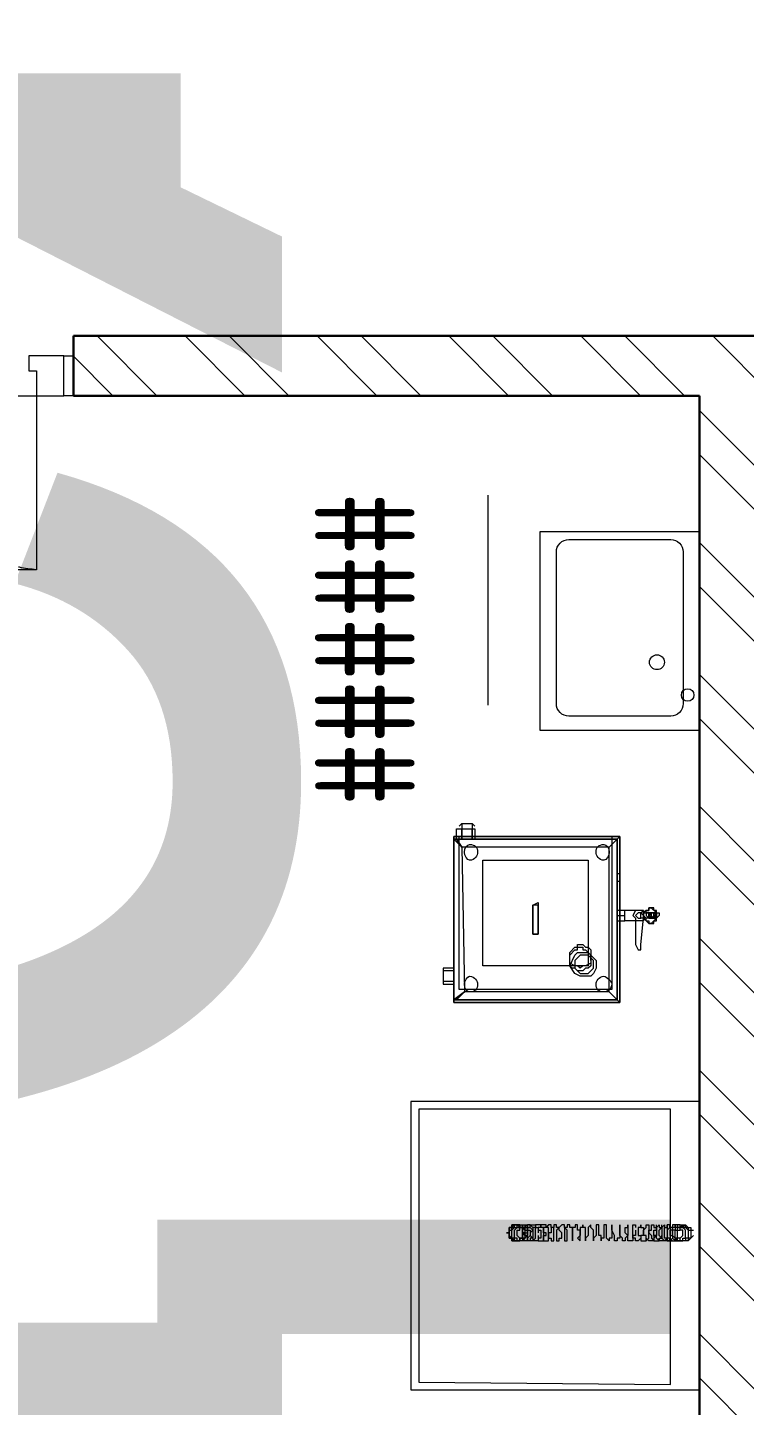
# Model space of a CAD drawing. Header units: millimetres. Extents: x -136099598 to 11807193, y 0 to 779331.
# Drawn here: x -136077019 to -136075578, y 205038 to 207808 of the extents above; entities that cross this region are included whole.
import ezdxf
from ezdxf import colors
from ezdxf.entities.mleader import LeaderData, LeaderLine
from ezdxf.enums import TextEntityAlignment as Align
from ezdxf.math import Vec2, Vec3

# ---------------------------------------------------------------- set-up
doc = ezdxf.new("R2018")
doc.units = ezdxf.units.MM
doc.header["$MEASUREMENT"] = 0
doc.linetypes.add('ACAD_ISO03W100', pattern=[30, 12, -18])
doc.layers.get('0').update_dxf_attribs({"color": 250, "lineweight": 9})
for name, color, linetype, lineweight in [('АР_Двери', 5, 'Continuous', 18), ('АР_Маркер экспликации', 239, 'Continuous', 13), ('АР_Номер помещения', 1, 'Continuous', 25), ('АР_Отметки', 250, 'Continuous', 15), ('АР_Перегородки кирпич', 244, 'Continuous', 30), ('АР_Перегородки_кирпич_Штрих', 244, 'Continuous', 5), ('АР_Помещения_площадь', 19, 'Continuous', 9)]:
    doc.layers.add(name, color=color, linetype=linetype, lineweight=lineweight)
doc.layers.add('АР_Названия помещений', color=124, linetype='Continuous', lineweight=5, plot=False)
doc.layers.add('ТХ_ВК_оборуд.пищеблок', color=250, linetype='Continuous')
doc.layers.add('ТХ_оборуд.пищеблок', color=250, linetype='Continuous')
doc.styles.add('ISOCPEUR', font='isocpeur.ttf', dxfattribs={"width": 0.7})
doc.styles.get("Standard").update_dxf_attribs({"font": 'isocpeur.ttf'})

# ---------------------------------------------------------------- blocks, each defined once
blk = doc.blocks.new('Полуторная_на лестницу')
for points in [[(75, 80), (75, 1080), (124.9, 1080), (124.9, 80)], [(1375.1, 430), (1375.1, 80), (1425, 80), (1425, 430)]]:
    blk.add_lwpolyline(points, close=True)
for points in [[(0, 0), (0, 80), (20, 80), (20, 0), (0, 0)], [(20, 80), (20, 0), (90, 0), (90, 30), (75, 30), (75, 80), (20, 80)], [(1480, 80), (1480, 0), (1410, 0), (1410, 30), (1425, 30), (1425, 80), (1480, 80)], [(1500, 0), (1500, 80), (1480, 80), (1480, 0), (1500, 0)]]:
    blk.add_lwpolyline(points)
at = {"linetype": 'ACAD_ISO03W100', "ltscale": 3}
for centre, radius, start, end in [((75, 80), 1000, 0, 90), ((1465.4, 39.6), 392.5, 95.9075, 174.0925)]:
    blk.add_arc(centre, radius, start, end, dxfattribs=at)
blk = doc.blocks.new('_DotSmall')
at = {"color": 0, "linetype": 'ByBlock', "const_width": 0.5}
blk.add_lwpolyline([(-0.0625, 0, 1), (0.0625, 0, 1)], format="xyb", close=True, dxfattribs=at)
blk = doc.blocks.new('*U54')
at = {"color": 7, "style": 'ISOCPEUR', "width": 0.7, "flags": 1}
blk.add_attdef('КАТЕГОРИЯ', (-499.2, -2092.2), '', height=250, dxfattribs=at)
at = {"layer": 'АР_Номер помещения', "color": 7, "style": 'ISOCPEUR', "width": 0.7}
blk.add_attdef('НОМЕР_ПОМЕЩЕНИЯ', text='', height=300, dxfattribs=at).set_placement((1759.4, -1666.4), align=Align.MIDDLE_CENTER)
at = {"layer": 'АР_Помещения_площадь', "color": 7, "lineweight": 30, "width": 0.7, "flags": 104}
blk.add_attdef('ИМЯ_ПОМЕЩЕНИЯ', text='', height=100, dxfattribs=at).set_placement((157.6, 1217.1), align=Align.MIDDLE_CENTER)
at = {"layer": 'АР_Помещения_площадь', "color": 7, "style": 'ISOCPEUR', "width": 0.7}
blk.add_attdef('ПЛОЩАДЬ_ПОМЕЩЕНИЯ', text='', height=200, dxfattribs=at).set_placement((4213, -2252.8), align=Align.MIDDLE_RIGHT)
blk = doc.blocks.new('*U55')
at = {"layer": 'АР_Помещения_площадь', "color": 7}
blk.add_line((4893.7, -5510.8), (4471.4, -5510.8), dxfattribs=at)
at = {"color": 7, "style": 'ISOCPEUR', "width": 0.7, "flags": 1}
blk.add_attdef('КАТЕГОРИЯ', (-499.2, -2092.2), '', height=250, dxfattribs=at)
at = {"layer": 'АР_Номер помещения', "color": 7, "style": 'ISOCPEUR', "width": 0.7}
blk.add_attdef('НОМЕР_ПОМЕЩЕНИЯ', text='', height=300, dxfattribs=at).set_placement((5013.8, -1620.8), align=Align.MIDDLE_CENTER)
at = {"layer": 'АР_Помещения_площадь', "color": 7, "lineweight": 30, "width": 0.7, "flags": 104}
blk.add_attdef('ИМЯ_ПОМЕЩЕНИЯ', text='', height=100, dxfattribs=at).set_placement((157.6, 1217.1), align=Align.MIDDLE_CENTER)
at = {"layer": 'АР_Помещения_площадь', "color": 7, "style": 'ISOCPEUR', "width": 0.7}
blk.add_attdef('ПЛОЩАДЬ_ПОМЕЩЕНИЯ', text='', height=200, dxfattribs=at).set_placement((4898.6, -5264.3), align=Align.MIDDLE_RIGHT)
blk = doc.blocks.new('A$C13decc58')
at = {"layer": 'АР_Перегородки_кирпич_Штрих', "ltscale": 100}
h = blk.add_hatch(dxfattribs=at)
h.set_pattern_fill('ANSI32', color=256, scale=500)
h.set_pattern_definition([(45, (-939456.72, 101324.74), (-132.58252, 132.58252), []), (45, (-939368.33, 101324.74), (-132.58252, 132.58252), [])])
h.paths.add_polyline_path([(11980.4, 47436.3), (11860.4, 47436.3), (11860.4, 46178.2), (6030.4, 46178.2), (6030.4, 46058.2), (11860.4, 46058.2), (11860.4, 44743.6), (11980.4, 44743.6)])
at = {"layer": 'АР_Перегородки кирпич', "linetype": 'Continuous', "ltscale": 100}
blk.add_lwpolyline([(11860.4, 47436.3), (11980.4, 47436.3)], dxfattribs=at)
at = {"layer": 'АР_Перегородки кирпич', "ltscale": 100}
for points in [[(11860.4, 47436.3), (11860.4, 46178.2)], [(11980.4, 47436.3), (11980.4, 44743.6)], [(6030.4, 46178.2), (11860.4, 46178.2)]]:
    blk.add_lwpolyline(points, dxfattribs=at)
at = {"layer": 'ТХ_ВК_оборуд.пищеблок', "lineweight": 0}
for points in [[(10441.8, 46178.2), (10441.8, 46758.2), (9861.8, 46758.2), (9861.8, 46178.2)], [(10425.9, 46236.4), (10425.9, 46742.3), (9877.7, 46742.3), (9872.4, 46236.4)], [(11587.3, 46178.2), (11187.3, 46178.2), (11187.3, 46498.2), (11587.3, 46498.2)], [(11587.3, 46178.2), (11187.3, 46178.2), (11187.3, 46498.2), (11587.3, 46498.2)]]:
    blk.add_lwpolyline(points, close=True, dxfattribs=at)
at = {"layer": 'ТХ_ВК_оборуд.пищеблок', "lineweight": 0, "elevation": 0}
for points in [[(10177.6, 46512.9), (10172.3, 46512.9), (10167, 46512.9), (10167, 46518.2), (10161.7, 46518.2), (10161.7, 46523.5), (10161.7, 46528.8), (10167, 46534.1), (10172.3, 46534.1), (10177.6, 46528.8), (10177.6, 46534.1), (10182.9, 46534.1), (10188.2, 46534.1), (10188.2, 46539.4), (10193.5, 46539.4), (10193.5, 46544.7), (10193.5, 46550), (10188.2, 46555.3), (10188.2, 46560.6), (10182.9, 46560.6), (10177.6, 46560.6), (10172.3, 46560.6), (10167, 46560.6), (10167, 46555.3), (10161.7, 46555.3), (10161.7, 46550), (10161.7, 46544.7), (10161.7, 46539.4), (10167, 46539.4), (10167, 46534.1), (10172.3, 46534.1), (10177.6, 46534.1), (10182.9, 46534.1), (10188.2, 46534.1), (10182.9, 46534.1), (10188.2, 46534.1), (10182.9, 46534.1), (10188.2, 46534.1), (10182.9, 46534.1), (10188.2, 46534.1), (10182.9, 46534.1), (10188.2, 46534.1), (10182.9, 46534.1), (10188.2, 46534.1), (10182.9, 46534.1), (10188.2, 46534.1), (10182.9, 46534.1), (10188.2, 46534.1), (10188.2, 46539.4), (10188.2, 46534.1), (10188.2, 46539.4), (10188.2, 46534.1), (10188.2, 46539.4), (10188.2, 46534.1), (10188.2, 46539.4), (10188.2, 46534.1), (10188.2, 46539.4), (10188.2, 46534.1), (10188.2, 46539.4), (10188.2, 46534.1), (10188.2, 46539.4), (10188.2, 46534.1), (10188.2, 46539.4), (10193.5, 46544.7), (10193.5, 46550), (10193.5, 46544.7), (10193.5, 46550), (10193.5, 46544.7), (10193.5, 46550), (10193.5, 46544.7), (10193.5, 46550), (10193.5, 46544.7), (10193.5, 46550), (10193.5, 46544.7), (10193.5, 46550), (10193.5, 46544.7), (10193.5, 46550), (10193.5, 46544.7), (10193.5, 46550), (10193.5, 46555.3), (10193.5, 46550), (10193.5, 46555.3), (10188.2, 46555.3), (10193.5, 46555.3), (10188.2, 46555.3), (10193.5, 46555.3), (10188.2, 46555.3), (10193.5, 46555.3), (10188.2, 46555.3), (10193.5, 46555.3), (10188.2, 46555.3), (10193.5, 46555.3), (10188.2, 46555.3), (10193.5, 46555.3), (10188.2, 46555.3), (10193.5, 46555.3), (10188.2, 46555.3), (10188.2, 46560.6), (10188.2, 46555.3), (10188.2, 46560.6), (10182.9, 46560.6), (10188.2, 46560.6), (10182.9, 46560.6), (10188.2, 46560.6), (10182.9, 46560.6), (10188.2, 46560.6), (10182.9, 46560.6), (10188.2, 46560.6), (10182.9, 46560.6), (10188.2, 46560.6), (10182.9, 46560.6), (10188.2, 46560.6), (10182.9, 46560.6), (10188.2, 46560.6), (10182.9, 46560.6), (10177.6, 46560.6), (10182.9, 46560.6), (10177.6, 46560.6), (10182.9, 46560.6), (10177.6, 46560.6), (10182.9, 46560.6), (10177.6, 46560.6), (10182.9, 46560.6), (10177.6, 46560.6), (10182.9, 46560.6), (10177.6, 46560.6), (10182.9, 46560.6), (10177.6, 46560.6), (10182.9, 46560.6), (10177.6, 46560.6), (10177.6, 46565.9), (10177.6, 46560.6), (10172.3, 46560.6), (10167, 46560.6), (10172.3, 46560.6), (10167, 46560.6), (10167, 46555.3), (10167, 46560.6), (10167, 46555.3), (10167, 46560.6), (10167, 46555.3), (10167, 46560.6), (10167, 46555.3), (10167, 46560.6), (10167, 46555.3), (10167, 46560.6), (10167, 46555.3), (10167, 46560.6), (10167, 46555.3), (10167, 46560.6), (10167, 46555.3), (10161.7, 46555.3), (10161.7, 46550), (10161.7, 46555.3), (10161.7, 46550), (10161.7, 46555.3), (10161.7, 46550), (10161.7, 46555.3), (10161.7, 46550), (10161.7, 46555.3), (10161.7, 46550), (10161.7, 46555.3), (10161.7, 46550), (10161.7, 46555.3), (10161.7, 46550), (10161.7, 46555.3), (10161.7, 46550), (10161.7, 46544.7), (10161.7, 46539.4), (10167, 46539.4), (10167, 46534.1), (10172.3, 46534.1), (10177.6, 46534.1), (10172.3, 46534.1), (10167, 46534.1), (10167, 46539.4), (10161.7, 46539.4), (10161.7, 46544.7), (10161.7, 46550), (10161.7, 46544.7), (10161.7, 46539.4), (10167, 46539.4), (10167, 46534.1), (10172.3, 46534.1), (10177.6, 46534.1), (10182.9, 46534.1), (10177.6, 46534.1), (10172.3, 46534.1), (10167, 46534.1), (10167, 46539.4), (10161.7, 46539.4), (10161.7, 46544.7), (10161.7, 46550), (10161.7, 46544.7), (10161.7, 46539.4), (10167, 46539.4), (10167, 46534.1), (10172.3, 46534.1), (10177.6, 46534.1), (10182.9, 46534.1), (10177.6, 46534.1), (10172.3, 46534.1), (10167, 46534.1), (10167, 46539.4), (10161.7, 46539.4), (10161.7, 46544.7), (10161.7, 46550), (10161.7, 46544.7), (10161.7, 46539.4), (10167, 46539.4), (10167, 46534.1), (10172.3, 46534.1), (10177.6, 46534.1), (10182.9, 46534.1), (10177.6, 46534.1), (10172.3, 46534.1), (10167, 46534.1), (10167, 46539.4), (10161.7, 46539.4), (10161.7, 46544.7), (10161.7, 46550), (10161.7, 46544.7), (10161.7, 46539.4), (10167, 46539.4), (10167, 46534.1), (10172.3, 46534.1), (10177.6, 46534.1), (10182.9, 46534.1), (10177.6, 46534.1), (10172.3, 46534.1), (10167, 46534.1), (10167, 46539.4), (10161.7, 46539.4), (10161.7, 46544.7), (10161.7, 46550), (10161.7, 46544.7), (10161.7, 46539.4), (10167, 46539.4), (10167, 46534.1), (10172.3, 46534.1), (10177.6, 46534.1)], [(10172.3, 46518.2), (10167, 46512.9), (10161.7, 46512.9), (10161.7, 46518.2), (10161.7, 46523.5), (10167, 46523.5), (10172.3, 46523.5), (10172.3, 46528.8), (10177.6, 46528.8), (10177.6, 46523.5), (10182.9, 46523.5), (10188.2, 46523.5), (10188.2, 46518.2), (10193.5, 46518.2), (10193.5, 46512.9), (10193.5, 46507.6), (10188.2, 46507.6), (10188.2, 46502.3), (10182.9, 46502.3), (10182.9, 46497), (10177.6, 46497), (10172.3, 46497), (10167, 46497), (10167, 46502.3), (10161.7, 46502.3), (10161.7, 46507.6), (10161.7, 46512.9), (10167, 46507.6), (10172.3, 46507.6), (10177.6, 46507.6), (10182.9, 46507.6), (10188.2, 46507.6), (10188.2, 46512.9), (10193.5, 46518.2), (10193.5, 46523.5), (10188.2, 46528.8), (10188.2, 46534.1), (10182.9, 46534.1), (10177.6, 46534.1), (10172.3, 46534.1), (10167, 46534.1), (10167, 46539.4), (10161.7, 46539.4), (10161.7, 46544.7), (10161.7, 46550), (10167, 46555.3), (10172.3, 46560.6), (10177.6, 46560.6), (10182.9, 46560.6), (10182.9, 46555.3), (10188.2, 46555.3), (10188.2, 46550), (10193.5, 46550), (10193.5, 46544.7), (10193.5, 46539.4), (10188.2, 46539.4), (10188.2, 46534.1), (10182.9, 46528.8), (10177.6, 46528.8), (10172.3, 46528.8), (10167, 46528.8), (10167, 46534.1), (10161.7, 46534.1), (10161.7, 46539.4), (10161.7, 46544.7), (10161.7, 46550), (10167, 46550), (10167, 46555.3), (10172.3, 46555.3), (10177.6, 46555.3), (10182.9, 46555.3), (10188.2, 46550), (10188.2, 46544.7), (10193.5, 46544.7), (10193.5, 46539.4), (10193.5, 46534.1), (10188.2, 46534.1), (10188.2, 46528.8), (10182.9, 46528.8), (10182.9, 46523.5), (10177.6, 46523.5), (10172.3, 46523.5), (10167, 46528.8), (10161.7, 46534.1), (10161.7, 46539.4), (10161.7, 46544.7), (10167, 46544.7), (10167, 46550), (10172.3, 46550), (10177.6, 46550), (10182.9, 46550), (10188.2, 46544.7), (10188.2, 46539.4), (10193.5, 46544.7), (10188.2, 46539.4), (10193.5, 46544.7), (10188.2, 46539.4), (10193.5, 46544.7), (10188.2, 46539.4), (10193.5, 46544.7), (10188.2, 46539.4), (10193.5, 46544.7), (10188.2, 46539.4), (10193.5, 46544.7), (10188.2, 46539.4), (10193.5, 46544.7), (10188.2, 46539.4), (10193.5, 46539.4), (10193.5, 46534.1), (10193.5, 46528.8), (10188.2, 46528.8), (10188.2, 46523.5), (10182.9, 46523.5), (10182.9, 46518.2), (10177.6, 46518.2), (10172.3, 46518.2), (10167, 46523.5), (10161.7, 46523.5), (10161.7, 46528.8), (10161.7, 46534.1), (10161.7, 46539.4), (10167, 46539.4), (10172.3, 46544.7), (10177.6, 46544.7), (10182.9, 46544.7), (10182.9, 46539.4), (10188.2, 46539.4), (10188.2, 46534.1), (10193.5, 46534.1), (10193.5, 46528.8), (10193.5, 46523.5), (10188.2, 46523.5), (10188.2, 46518.2), (10182.9, 46512.9), (10177.6, 46512.9), (10172.3, 46512.9)], [(10177.6, 46560.6), (10177.6, 46565.9), (10177.6, 46560.6), (10172.3, 46560.6), (10167, 46560.6)], [(10177.6, 46560.6), (10177.6, 46565.9), (10177.6, 46560.6), (10172.3, 46560.6), (10167, 46560.6)], [(10177.6, 46560.6), (10177.6, 46565.9), (10177.6, 46560.6), (10172.3, 46560.6), (10167, 46560.6)], [(10177.6, 46560.6), (10177.6, 46565.9), (10177.6, 46560.6), (10172.3, 46560.6), (10167, 46560.6)], [(10177.6, 46560.6), (10177.6, 46565.9), (10177.6, 46560.6), (10172.3, 46560.6), (10167, 46560.6)], [(10177.6, 46560.6), (10177.6, 46565.9), (10177.6, 46560.6), (10172.3, 46560.6), (10167, 46560.6)], [(10177.6, 46560.6), (10177.6, 46565.9), (10177.6, 46560.6), (10172.3, 46560.6), (10167, 46560.6)], [(10177.6, 46560.6), (10177.6, 46565.9), (10177.6, 46560.6), (10172.3, 46560.6), (10167, 46560.6)], [(10167, 46560.6), (10172.3, 46560.6), (10167, 46560.6)], [(10172.3, 46560.6), (10177.6, 46560.6), (10172.3, 46560.6)], [(10172.3, 46560.6), (10177.6, 46560.6), (10172.3, 46560.6)], [(10177.6, 46565.9), (10177.6, 46560.6), (10177.6, 46565.9)], [(10177.6, 46560.6), (10177.6, 46565.9), (10177.6, 46560.6)], [(10177.6, 46565.9), (10177.6, 46560.6), (10177.6, 46565.9)], [(10177.6, 46560.6), (10177.6, 46565.9), (10177.6, 46560.6)], [(10188.2, 46560.6), (10188.2, 46555.3), (10188.2, 46560.6)], [(10188.2, 46555.3), (10188.2, 46560.6)], [(10188.2, 46555.3), (10188.2, 46560.6)], [(10188.2, 46555.3), (10188.2, 46560.6)], [(10188.2, 46555.3), (10188.2, 46560.6)], [(10188.2, 46555.3), (10188.2, 46560.6)], [(10188.2, 46555.3), (10188.2, 46560.6)], [(10188.2, 46555.3), (10188.2, 46560.6)], [(10188.2, 46555.3), (10188.2, 46560.6)], [(10161.7, 46555.3), (10167, 46555.3), (10161.7, 46555.3)], [(10161.7, 46555.3), (10167, 46555.3), (10161.7, 46555.3)], [(10167, 46555.3), (10161.7, 46555.3)], [(10167, 46555.3), (10161.7, 46555.3)], [(10167, 46555.3), (10161.7, 46555.3)], [(10167, 46555.3), (10161.7, 46555.3)], [(10167, 46555.3), (10161.7, 46555.3)], [(10167, 46555.3), (10161.7, 46555.3)], [(10167, 46555.3), (10161.7, 46555.3)], [(10167, 46555.3), (10161.7, 46555.3)], [(10161.7, 46544.7), (10161.7, 46550), (10161.7, 46544.7)], [(10161.7, 46544.7), (10161.7, 46550), (10161.7, 46544.7)], [(10161.7, 46539.4), (10161.7, 46544.7), (10161.7, 46539.4)], [(10161.7, 46539.4), (10161.7, 46544.7), (10161.7, 46539.4)], [(10167, 46539.4), (10161.7, 46539.4), (10167, 46539.4)], [(10167, 46539.4), (10161.7, 46539.4), (10167, 46539.4)], [(10167, 46534.1), (10167, 46539.4), (10167, 46534.1)], [(10167, 46534.1), (10167, 46539.4), (10167, 46534.1)], [(10172.3, 46534.1), (10167, 46534.1), (10172.3, 46534.1)], [(10172.3, 46534.1), (10167, 46534.1), (10172.3, 46534.1)], [(10177.6, 46534.1), (10172.3, 46534.1), (10177.6, 46534.1)], [(10177.6, 46534.1), (10172.3, 46534.1), (10177.6, 46534.1)], [(10182.9, 46534.1), (10177.6, 46534.1), (10182.9, 46534.1)], [(10182.9, 46534.1), (10177.6, 46534.1), (10182.9, 46534.1)], [(10182.9, 46534.1), (10177.6, 46534.1), (10182.9, 46534.1)], [(10193.5, 46555.3), (10193.5, 46550), (10193.5, 46555.3)], [(10193.5, 46550), (10193.5, 46555.3)], [(10193.5, 46550), (10193.5, 46555.3)], [(10193.5, 46550), (10193.5, 46555.3)], [(10193.5, 46550), (10193.5, 46555.3)], [(10193.5, 46550), (10193.5, 46555.3)], [(10193.5, 46550), (10193.5, 46555.3)], [(10193.5, 46550), (10193.5, 46555.3)], [(10193.5, 46550), (10193.5, 46555.3)], [(10172.3, 46502.3), (10167, 46502.3), (10161.7, 46502.3), (10161.7, 46497), (10161.7, 46491.8), (10167, 46491.8), (10172.3, 46491.8), (10172.3, 46486.5), (10177.6, 46486.5), (10177.6, 46491.8), (10182.9, 46491.8), (10188.2, 46491.8), (10188.2, 46497), (10193.5, 46497), (10193.5, 46502.3), (10193.5, 46507.6), (10188.2, 46507.6), (10188.2, 46512.9), (10182.9, 46512.9), (10177.6, 46518.2)], [(10188.2, 46370), (10182.9, 46370), (10177.6, 46370), (10172.3, 46370), (10167, 46370), (10167, 46375.3), (10161.7, 46375.3), (10167, 46375.3), (10172.3, 46375.3), (10172.3, 46380.6), (10177.6, 46380.6), (10182.9, 46380.6), (10188.2, 46380.6), (10193.5, 46380.6), (10193.5, 46385.9), (10188.2, 46385.9), (10182.9, 46385.9), (10177.6, 46385.9), (10172.3, 46385.9), (10167, 46391.2), (10161.7, 46391.2), (10167, 46391.2), (10172.3, 46391.2), (10182.9, 46391.2), (10188.2, 46396.5), (10193.5, 46396.5), (10188.2, 46401.8), (10182.9, 46401.8), (10177.6, 46401.8), (10172.3, 46401.8), (10167, 46407), (10161.7, 46407), (10167, 46407), (10172.3, 46407), (10182.9, 46407), (10188.2, 46407), (10188.2, 46412.3), (10193.5, 46412.3), (10188.2, 46412.3), (10188.2, 46417.6), (10182.9, 46417.6), (10177.6, 46417.6), (10172.3, 46417.6), (10167, 46422.9), (10161.7, 46417.6), (10167, 46417.6), (10172.3, 46417.6), (10177.6, 46417.6), (10182.9, 46417.6), (10182.9, 46422.9), (10188.2, 46422.9), (10193.5, 46422.9), (10193.5, 46428.2), (10188.2, 46428.2), (10188.2, 46433.5), (10182.9, 46433.5), (10177.6, 46433.5), (10172.3, 46433.5), (10167, 46433.5), (10161.7, 46433.5), (10167, 46433.5), (10172.3, 46433.5), (10182.9, 46433.5), (10188.2, 46433.5), (10188.2, 46438.8), (10193.5, 46438.8), (10193.5, 46444.1), (10188.2, 46444.1), (10188.2, 46449.4), (10182.9, 46449.4), (10177.6, 46449.4), (10172.3, 46449.4), (10167, 46449.4), (10161.7, 46449.4), (10161.7, 46444.1), (10167, 46444.1), (10172.3, 46444.1), (10177.6, 46444.1), (10182.9, 46444.1), (10188.2, 46449.4), (10193.5, 46449.4), (10193.5, 46454.7), (10188.2, 46460), (10182.9, 46465.3), (10177.6, 46465.3), (10172.3, 46465.3), (10167, 46465.3), (10161.7, 46465.3), (10161.7, 46460), (10167, 46460), (10167, 46454.7), (10172.3, 46454.7), (10177.6, 46454.7), (10182.9, 46460), (10188.2, 46460), (10188.2, 46465.3), (10193.5, 46465.3), (10193.5, 46470.6), (10188.2, 46470.6), (10188.2, 46475.9), (10182.9, 46475.9), (10177.6, 46475.9), (10177.6, 46481.2), (10172.3, 46481.2), (10167, 46481.2), (10167, 46475.9), (10161.7, 46475.9), (10161.7, 46470.6), (10167, 46470.6), (10172.3, 46470.6), (10177.6, 46470.6), (10182.9, 46470.6), (10188.2, 46470.6), (10188.2, 46475.9), (10193.5, 46475.9), (10193.5, 46481.2), (10188.2, 46486.5), (10188.2, 46491.8), (10182.9, 46491.8), (10177.6, 46491.8), (10172.3, 46491.8), (10167, 46491.8), (10161.7, 46491.8), (10161.7, 46486.5), (10161.7, 46481.2), (10167, 46481.2), (10172.3, 46481.2), (10177.6, 46481.2), (10182.9, 46481.2), (10188.2, 46481.2), (10188.2, 46486.5), (10193.5, 46486.5), (10193.5, 46491.8), (10193.5, 46497), (10188.2, 46497), (10188.2, 46502.3), (10182.9, 46502.3), (10177.6, 46502.3)], [(10188.2, 46338.2), (10182.9, 46338.2), (10177.6, 46338.2), (10172.3, 46338.2), (10167, 46338.2), (10167, 46343.5), (10161.7, 46343.5), (10161.7, 46348.8), (10167, 46348.8), (10172.3, 46348.8), (10182.9, 46354.1), (10188.2, 46354.1), (10193.5, 46354.1), (10188.2, 46354.1), (10182.9, 46354.1), (10177.6, 46354.1), (10172.3, 46354.1), (10167, 46354.1), (10167, 46359.4), (10161.7, 46359.4), (10167, 46364.7), (10172.3, 46364.7), (10182.9, 46364.7), (10188.2, 46364.7), (10193.5, 46364.7), (10193.5, 46370), (10188.2, 46370), (10182.9, 46370)], [(10193.5, 46295.9), (10188.2, 46295.9), (10188.2, 46290.6), (10182.9, 46290.6), (10177.6, 46290.6), (10172.3, 46290.6), (10172.3, 46295.9), (10167, 46295.9), (10161.7, 46301.2), (10161.7, 46306.5), (10167, 46306.5), (10167, 46311.8), (10161.7, 46311.8), (10161.7, 46317.1), (10161.7, 46322.3), (10167, 46322.3), (10172.3, 46322.3), (10177.6, 46327.6), (10182.9, 46327.6), (10188.2, 46327.6), (10188.2, 46322.3), (10193.5, 46322.3), (10188.2, 46322.3), (10182.9, 46322.3), (10177.6, 46322.3), (10172.3, 46322.3), (10167, 46327.6), (10161.7, 46327.6), (10161.7, 46332.9), (10167, 46332.9), (10172.3, 46338.2), (10182.9, 46338.2), (10188.2, 46338.2), (10193.5, 46338.2), (10188.2, 46338.2), (10182.9, 46338.2)], [(10182.9, 46306.5), (10177.6, 46306.5), (10172.3, 46306.5), (10172.3, 46311.8), (10167, 46311.8), (10172.3, 46311.8), (10177.6, 46311.8), (10182.9, 46311.8), (10188.2, 46311.8), (10193.5, 46311.8), (10193.5, 46306.5), (10188.2, 46306.5)], [(10188.2, 46295.9), (10193.5, 46295.9), (10188.2, 46295.9), (10188.2, 46301.2), (10182.9, 46301.2), (10177.6, 46301.2), (10172.3, 46301.2), (10172.3, 46295.9), (10167, 46295.9), (10161.7, 46295.9), (10161.7, 46290.6), (10161.7, 46285.3), (10167, 46280), (10172.3, 46280), (10177.6, 46280), (10182.9, 46280), (10182.9, 46274.7), (10188.2, 46274.7), (10193.5, 46274.7), (10193.5, 46269.4), (10188.2, 46269.4), (10188.2, 46264.1), (10182.9, 46264.1), (10177.6, 46264.1), (10172.3, 46264.1), (10167, 46269.4), (10161.7, 46269.4), (10161.7, 46274.7), (10161.7, 46280), (10167, 46285.3)], [(10161.7, 46285.3), (10167, 46285.3), (10172.3, 46285.3), (10172.3, 46290.6), (10177.6, 46290.6), (10182.9, 46290.6), (10188.2, 46285.3), (10193.5, 46285.3), (10193.5, 46280), (10188.2, 46280)], [(10193.5, 46280), (10188.2, 46280), (10182.9, 46280), (10177.6, 46280), (10172.3, 46274.7), (10167, 46274.7), (10161.7, 46269.4), (10161.7, 46264.1), (10161.7, 46258.8), (10167, 46264.1), (10172.3, 46264.1), (10172.3, 46269.4), (10177.6, 46269.4), (10182.9, 46269.4), (10182.9, 46264.1), (10188.2, 46264.1), (10193.5, 46264.1)], [(10172.3, 46269.4), (10167, 46269.4), (10161.7, 46269.4)], [(10167, 46237.6), (10161.7, 46232.3), (10161.7, 46227.1), (10161.7, 46221.8), (10161.7, 46216.5), (10167, 46216.5), (10167, 46221.8), (10172.3, 46221.8), (10177.6, 46221.8), (10182.9, 46221.8), (10182.9, 46216.5), (10188.2, 46216.5), (10188.2, 46211.2), (10193.5, 46211.2), (10193.5, 46205.9), (10188.2, 46200.6), (10188.2, 46195.3), (10182.9, 46195.3), (10177.6, 46195.3), (10172.3, 46195.3), (10167, 46195.3), (10161.7, 46200.6), (10161.7, 46205.9), (10161.7, 46211.2), (10161.7, 46216.5), (10167, 46216.5), (10167, 46221.8), (10172.3, 46221.8), (10177.6, 46221.8), (10182.9, 46221.8), (10188.2, 46221.8), (10188.2, 46216.5), (10193.5, 46216.5), (10193.5, 46221.8), (10188.2, 46221.8), (10188.2, 46227.1), (10182.9, 46227.1), (10182.9, 46232.3), (10177.6, 46232.3), (10172.3, 46232.3), (10167, 46232.3), (10161.7, 46237.6), (10161.7, 46242.9), (10161.7, 46248.2), (10167, 46253.5), (10172.3, 46258.8), (10177.6, 46258.8), (10182.9, 46258.8), (10188.2, 46253.5), (10193.5, 46253.5)], [(10161.7, 46237.6), (10167, 46237.6), (10167, 46242.9), (10161.7, 46242.9), (10161.7, 46237.6), (10161.7, 46232.3), (10161.7, 46227.1), (10167, 46227.1), (10167, 46221.8), (10172.3, 46221.8), (10177.6, 46221.8), (10182.9, 46221.8), (10188.2, 46221.8), (10188.2, 46227.1), (10193.5, 46227.1), (10193.5, 46232.3), (10188.2, 46232.3), (10188.2, 46237.6), (10182.9, 46242.9), (10177.6, 46242.9), (10172.3, 46242.9), (10167, 46242.9), (10161.7, 46248.2), (10161.7, 46253.5), (10161.7, 46258.8), (10167, 46258.8), (10167, 46253.5)], [(10167, 46258.8), (10161.7, 46258.8)], [(10188.2, 46264.1), (10193.5, 46258.8), (10188.2, 46258.8), (10188.2, 46253.5), (10182.9, 46253.5), (10177.6, 46253.5), (10172.3, 46253.5), (10167, 46253.5), (10172.3, 46253.5)], [(10161.7, 46242.9), (10167, 46242.9), (10167, 46248.2), (10172.3, 46248.2), (10177.6, 46248.2), (10182.9, 46248.2), (10188.2, 46248.2), (10188.2, 46242.9), (10193.5, 46242.9)], [(10161.7, 46221.8), (10167, 46227.1), (10172.3, 46232.3), (10177.6, 46232.3), (10182.9, 46232.3), (10188.2, 46232.3), (10188.2, 46237.6), (10193.5, 46237.6), (10193.5, 46242.9), (10188.2, 46242.9)], [(10172.3, 46190), (10167, 46195.3), (10161.7, 46200.6), (10161.7, 46205.9), (10161.7, 46211.2), (10161.7, 46216.5), (10167, 46216.5), (10172.3, 46211.2), (10177.6, 46211.2), (10182.9, 46211.2), (10182.9, 46216.5), (10188.2, 46216.5), (10188.2, 46221.8), (10193.5, 46221.8), (10193.5, 46227.1), (10188.2, 46227.1), (10188.2, 46232.3), (10182.9, 46232.3), (10182.9, 46237.6), (10177.6, 46237.6), (10172.3, 46237.6), (10172.3, 46232.3)], [(10161.7, 46227.1), (10167, 46232.3)], [(10188.2, 46253.5), (10193.5, 46248.2), (10188.2, 46248.2), (10188.2, 46242.9), (10182.9, 46242.9), (10177.6, 46242.9), (10172.3, 46242.9), (10167, 46242.9)], [(10167, 46227.1), (10161.7, 46227.1), (10161.7, 46221.8), (10161.7, 46216.5), (10161.7, 46211.2), (10167, 46211.2), (10167, 46205.9), (10172.3, 46205.9), (10177.6, 46205.9), (10182.9, 46205.9), (10188.2, 46211.2), (10188.2, 46216.5), (10193.5, 46211.2), (10193.5, 46205.9), (10188.2, 46205.9), (10188.2, 46200.6), (10182.9, 46200.6), (10182.9, 46195.3), (10177.6, 46195.3), (10172.3, 46195.3), (10167, 46195.3), (10167, 46200.6), (10161.7, 46200.6), (10161.7, 46205.9), (10161.7, 46211.2), (10161.7, 46216.5), (10161.7, 46221.8), (10167, 46221.8), (10167, 46227.1), (10172.3, 46227.1), (10177.6, 46227.1), (10182.9, 46227.1), (10182.9, 46221.8), (10188.2, 46221.8), (10188.2, 46216.5), (10193.5, 46216.5), (10193.5, 46211.2), (10188.2, 46211.2), (10188.2, 46205.9), (10182.9, 46200.6), (10177.6, 46200.6), (10172.3, 46200.6), (10167, 46200.6), (10167, 46205.9), (10161.7, 46205.9), (10161.7, 46211.2), (10161.7, 46216.5), (10161.7, 46221.8), (10167, 46221.8)], [(10177.6, 46221.8), (10182.9, 46221.8), (10182.9, 46216.5), (10188.2, 46216.5), (10188.2, 46211.2), (10193.5, 46205.9), (10188.2, 46200.6), (10188.2, 46195.3), (10182.9, 46195.3), (10182.9, 46190)]]:
    blk.add_lwpolyline(points, dxfattribs=at)
for points in [[(10167, 46560.6), (10172.3, 46560.6), (10177.6, 46560.6), (10177.6, 46565.9), (10177.6, 46560.6), (10177.6, 46565.9), (10177.6, 46560.6), (10172.3, 46560.6)], [(10188.2, 46560.6), (10188.2, 46555.3)], [(10161.7, 46555.3), (10167, 46555.3)], [(10193.5, 46555.3), (10193.5, 46550)]]:
    blk.add_lwpolyline(points, close=True, dxfattribs=at)
at = {"layer": 'ТХ_ВК_оборуд.пищеблок', "lineweight": 0}
blk.add_lwpolyline([(11546.3, 46210.7), (11241.3, 46210.7, -0.414214), (11216.3, 46235.7), (11216.3, 46440.7, -0.414214), (11241.3, 46465.7), (11546.3, 46465.7, -0.414214), (11571.3, 46440.7), (11571.3, 46235.7, -0.414214)], format="xyb", close=True, dxfattribs=at)
blk.add_lwpolyline([(11546.3, 46210.7), (11241.3, 46210.7, -0.414214), (11216.3, 46235.7), (11216.3, 46440.7, -0.414214), (11241.3, 46465.7), (11546.3, 46465.7, -0.414214), (11571.3, 46440.7), (11571.3, 46235.7, -0.414214)], format="xyb", close=True, dxfattribs=at)
for centre, radius in [((11324.6, 46263.5), 14.9), ((11324.6, 46263.5), 14.9), ((11258.7, 46201.7), 12.5), ((11258.7, 46201.7), 12.5)]:
    blk.add_circle(centre, radius, dxfattribs=at)
at = {"layer": 'ТХ_оборуд.пищеблок', "lineweight": 0}
for points in [[(10645.8, 46671.8), (10640.5, 46671.8), (10645.8, 46671.8)], [(10640.5, 46671.8), (10645.8, 46671.8), (10640.5, 46671.8)], [(10651.1, 46671.8), (10963.4, 46671.8)], [(10709.3, 46671.8), (10709.3, 46693), (10677.6, 46693), (10677.6, 46671.8)], [(10682.9, 46671.8), (10682.9, 46693)], [(10704, 46671.8), (10704, 46693)], [(10968.7, 46666.5), (10974, 46666.5), (10989.9, 46666.5), (10989.9, 46655.9), (10974, 46655.9), (10968.7, 46655.9), (10989.9, 46655.9), (10989.9, 46634.8), (10989.9, 46629.5), (10974, 46629.5), (10968.7, 46629.5)], [(10995.2, 46661.2), (11000.5, 46655.9), (11000.5, 46634.8), (10989.9, 46634.8), (10968.7, 46634.8), (10974, 46634.8), (10989.9, 46634.8)], [(11000.5, 46655.9), (10989.9, 46655.9)], [(11000.5, 46634.8), (10995.2, 46629.5)], [(10725.2, 46396.5), (10735.8, 46396.5)], [(10645.8, 46343.6), (10640.5, 46338.3), (10645.8, 46343.6)], [(10645.8, 46343.6), (10640.5, 46338.3), (10645.8, 46343.6)], [(10804.6, 46343.6), (10804.6, 46338.3), (10804.6, 46327.7)], [(10815.2, 46343.6), (10815.2, 46338.3), (10815.2, 46327.7), (10820.5, 46327.7), (10825.8, 46327.7)], [(10825.8, 46290.7), (10825.8, 46327.7), (10825.8, 46338.3), (10825.8, 46343.6)], [(10873.4, 46343.6), (10878.7, 46343.6), (10884, 46343.6)], [(10942.3, 46343.6), (10937, 46343.6), (10931.7, 46343.6), (10926.4, 46343.6), (10921.1, 46343.6), (10915.8, 46343.6), (10910.5, 46343.6), (10905.2, 46343.6)], [(10968.7, 46343.6), (10974, 46338.3), (10968.7, 46343.6)], [(10820.5, 46290.7), (10815.2, 46290.7), (10804.6, 46290.7), (10804.6, 46295.9), (10804.6, 46306.5), (10804.6, 46327.7), (10809.9, 46327.7), (10815.2, 46327.7)], [(10815.2, 46290.7), (10809.9, 46290.7), (10804.6, 46285.4), (10804.6, 46280.1), (10799.3, 46280.1), (10799.3, 46274.8), (10799.3, 46280.1), (10804.6, 46285.4), (10809.9, 46285.4), (10809.9, 46290.7), (10809.9, 46295.9), (10820.5, 46295.9)], [(10820.5, 46274.8), (10815.2, 46280.1), (10820.5, 46280.1), (10815.2, 46280.1), (10809.9, 46274.8)], [(10809.9, 46274.8), (10809.9, 46269.5), (10809.9, 46274.8)], [(10820.5, 46274.8), (10815.2, 46274.8), (10820.5, 46274.8)], [(10815.2, 46264.2), (10820.5, 46264.2), (10815.2, 46264.2)], [(10820.5, 46274.8), (10820.5, 46280.1), (10820.5, 46274.8)], [(10820.5, 46274.8), (10820.5, 46269.5), (10820.5, 46274.8)], [(10831.1, 46274.8), (10831.1, 46280.1), (10831.1, 46274.8)]]:
    blk.add_lwpolyline(points, dxfattribs=at)
for points in [[(10968.7, 46671.8), (10968.7, 46343.6), (10974, 46338.3), (10968.7, 46343.6), (10645.8, 46343.6), (10640.5, 46338.3), (10645.8, 46343.6), (10661.7, 46359.5), (10661.7, 46650.6), (10645.8, 46671.8), (10645.8, 46343.6), (10645.8, 46671.8), (10645.8, 46343.6), (10968.7, 46343.6), (10645.8, 46343.6), (10661.7, 46359.5), (10645.8, 46343.6), (10640.5, 46338.3), (10974, 46338.3), (10640.5, 46338.3), (10645.8, 46343.6), (10661.7, 46359.5), (10952.9, 46359.5), (10968.7, 46343.6), (10952.9, 46359.5), (10952.9, 46655.9), (10968.7, 46666.5), (10952.9, 46655.9), (10661.7, 46650.6), (10645.8, 46666.5), (10645.8, 46671.8), (10661.7, 46650.6), (10645.8, 46666.5), (10645.8, 46671.8), (10640.5, 46671.8), (10645.8, 46671.8), (10968.7, 46671.8), (10645.8, 46671.8)], [(10640.5, 46338.3), (10640.5, 46671.8), (10645.8, 46671.8), (10640.5, 46671.8)], [(10974, 46671.8), (10968.7, 46671.8), (10974, 46671.8), (10640.5, 46671.8)], [(10974, 46671.8), (10968.7, 46671.8), (10952.9, 46655.9), (10968.7, 46671.8)], [(10968.7, 46671.8), (10968.7, 46343.6), (10952.9, 46359.5), (10968.7, 46343.6), (10974, 46338.3), (10968.7, 46343.6)], [(10968.7, 46671.8), (10968.7, 46666.5), (10968.7, 46671.8), (10974, 46671.8), (10968.7, 46671.8), (10974, 46671.8)], [(10974, 46671.8), (10974, 46338.3), (10968.7, 46343.6), (10974, 46338.3)], [(10667, 46354.2), (10667, 46661.2), (10974, 46661.2), (10974, 46354.2)], [(10714.6, 46401.8), (10714.6, 46613.6), (10926.4, 46613.6), (10926.4, 46401.8)], [(10778.1, 46502.4), (10836.4, 46502.4), (10836.4, 46513), (10778.1, 46513)], [(10836.4, 46502.4), (10778.1, 46502.4), (10778.1, 46513), (10836.4, 46513), (10841.7, 46502.4)], [(10709.3, 46385.9), (10698.7, 46391.2), (10693.4, 46396.5), (10693.4, 46417.7), (10698.7, 46428.3), (10714.6, 46438.9), (10735.8, 46428.3), (10741.1, 46423), (10741.1, 46401.8), (10725.2, 46385.9)], [(10709.3, 46391.2), (10725.2, 46391.2), (10735.8, 46401.8), (10735.8, 46417.7), (10725.2, 46428.3), (10709.3, 46428.3), (10709.3, 46433.6), (10714.6, 46438.9), (10735.8, 46438.9), (10741.1, 46438.9), (10751.7, 46428.3), (10751.7, 46423), (10757, 46423), (10757, 46412.4), (10751.7, 46407.1), (10751.7, 46401.8), (10746.4, 46396.5), (10741.1, 46396.5), (10735.8, 46396.5), (10714.6, 46396.5), (10709.3, 46401.8), (10709.3, 46407.1), (10704, 46412.4), (10704, 46423), (10709.3, 46428.3), (10698.7, 46417.7), (10698.7, 46401.8)], [(10719.9, 46396.5), (10714.6, 46407.1), (10714.6, 46412.4), (10709.3, 46417.7), (10714.6, 46423), (10714.6, 46428.3), (10719.9, 46438.9), (10735.8, 46438.9), (10746.4, 46428.3), (10746.4, 46423), (10751.7, 46423), (10751.7, 46412.4), (10746.4, 46412.4), (10746.4, 46407.1), (10735.8, 46396.5)], [(10884, 46338.3), (10884, 46343.6), (10889.3, 46343.6), (10899.9, 46343.6), (10899.9, 46338.3)], [(10815.2, 46311.8), (10809.9, 46306.5), (10757, 46306.5), (10746.4, 46301.2), (10746.4, 46295.9), (10757, 46295.9), (10809.9, 46290.7), (10815.2, 46290.7), (10820.5, 46295.9), (10825.8, 46290.7), (10820.5, 46290.7), (10825.8, 46290.7), (10825.8, 46301.2), (10825.8, 46306.5)], [(10809.9, 46301.2), (10809.9, 46295.9), (10815.2, 46295.9), (10820.5, 46295.9), (10820.5, 46301.2), (10815.2, 46306.5)], [(10815.2, 46290.7), (10820.5, 46290.7), (10820.5, 46285.4), (10820.5, 46274.8), (10820.5, 46280.1), (10820.5, 46285.4), (10815.2, 46285.4), (10809.9, 46280.1), (10809.9, 46274.8), (10809.9, 46269.5), (10815.2, 46264.2), (10809.9, 46269.5), (10809.9, 46274.8), (10820.5, 46274.8), (10809.9, 46274.8), (10809.9, 46269.5), (10809.9, 46274.8), (10809.9, 46285.4)], [(10825.8, 46285.4), (10820.5, 46290.7), (10820.5, 46285.4)], [(10831.1, 46280.1), (10825.8, 46280.1), (10825.8, 46285.4), (10825.8, 46280.1)], [(10809.9, 46264.2), (10799.3, 46274.8), (10799.3, 46269.5), (10804.6, 46269.5), (10804.6, 46264.2), (10809.9, 46264.2), (10820.5, 46264.2), (10809.9, 46264.2), (10809.9, 46274.8), (10815.2, 46274.8), (10809.9, 46274.8), (10809.9, 46269.5), (10809.9, 46274.8), (10815.2, 46280.1), (10820.5, 46280.1), (10820.5, 46274.8), (10820.5, 46264.2), (10809.9, 46264.2), (10820.5, 46264.2), (10825.8, 46264.2), (10825.8, 46269.5), (10831.1, 46269.5), (10831.1, 46274.8), (10820.5, 46264.2), (10820.5, 46269.5), (10820.5, 46264.2), (10820.5, 46269.5), (10820.5, 46274.8), (10820.5, 46269.5), (10809.9, 46269.5), (10815.2, 46269.5), (10809.9, 46274.8), (10815.2, 46269.5), (10815.2, 46264.2), (10820.5, 46269.5), (10815.2, 46269.5), (10820.5, 46269.5), (10820.5, 46274.8), (10820.5, 46269.5), (10820.5, 46280.1), (10820.5, 46269.5), (10809.9, 46269.5), (10820.5, 46269.5), (10820.5, 46274.8), (10820.5, 46269.5), (10820.5, 46274.8), (10809.9, 46274.8), (10820.5, 46274.8), (10820.5, 46264.2), (10820.5, 46258.9), (10815.2, 46258.9)], [(10809.9, 46274.8), (10820.5, 46274.8), (10809.9, 46274.8), (10809.9, 46264.2), (10809.9, 46274.8), (10815.2, 46280.1), (10809.9, 46274.8), (10809.9, 46269.5), (10809.9, 46280.1), (10820.5, 46280.1), (10809.9, 46280.1), (10809.9, 46269.5), (10809.9, 46264.2)], [(10809.9, 46264.2), (10820.5, 46264.2), (10820.5, 46274.8), (10820.5, 46269.5), (10820.5, 46274.8), (10820.5, 46264.2)]]:
    blk.add_lwpolyline(points, close=True, dxfattribs=at)
for points in [[(10661.7, 46640.1), (10661.7, 46645.4), (10667, 46650.6), (10677.6, 46650.6)], [(10661.7, 46640.1), (10661.7, 46645.4), (10667, 46650.6), (10677.6, 46650.6)], [(10677.6, 46650.6), (10682.9, 46650.6), (10693.4, 46645.4), (10693.4, 46640.1)], [(10677.6, 46650.6), (10682.9, 46650.6), (10693.4, 46645.4), (10693.4, 46640.1)], [(10926.4, 46640.1), (10926.4, 46645.4), (10937, 46650.6), (10942.3, 46650.6)], [(10926.4, 46640.1), (10926.4, 46645.4), (10937, 46650.6), (10942.3, 46650.6)], [(10942.3, 46650.6), (10952.9, 46650.6), (10958.1, 46645.4), (10958.1, 46640.1)], [(10942.3, 46650.6), (10952.9, 46650.6), (10958.1, 46645.4), (10958.1, 46640.1)], [(10677.6, 46624.2), (10667, 46624.2), (10661.7, 46629.5), (10661.7, 46640.1)], [(10677.6, 46624.2), (10667, 46624.2), (10661.7, 46629.5), (10661.7, 46640.1)], [(10693.4, 46640.1), (10693.4, 46629.5), (10682.9, 46624.2), (10677.6, 46624.2)], [(10693.4, 46640.1), (10693.4, 46629.5), (10682.9, 46624.2), (10677.6, 46624.2)], [(10942.3, 46624.2), (10937, 46624.2), (10926.4, 46629.5), (10926.4, 46640.1)], [(10942.3, 46624.2), (10937, 46624.2), (10926.4, 46629.5), (10926.4, 46640.1)], [(10958.1, 46640.1), (10958.1, 46629.5), (10952.9, 46624.2), (10942.3, 46624.2)], [(10958.1, 46640.1), (10958.1, 46629.5), (10952.9, 46624.2), (10942.3, 46624.2)], [(10661.7, 46370.1), (10661.7, 46380.7), (10667, 46385.9), (10677.6, 46385.9)], [(10661.7, 46370.1), (10661.7, 46380.7), (10667, 46385.9), (10677.6, 46385.9)], [(10677.6, 46354.2), (10667, 46354.2), (10661.7, 46364.8), (10661.7, 46370.1)], [(10677.6, 46354.2), (10667, 46354.2), (10661.7, 46364.8), (10661.7, 46370.1)], [(10677.6, 46385.9), (10682.9, 46385.9), (10693.4, 46380.7), (10693.4, 46370.1)], [(10677.6, 46385.9), (10682.9, 46385.9), (10693.4, 46380.7), (10693.4, 46370.1)], [(10693.4, 46370.1), (10693.4, 46364.8), (10682.9, 46354.2), (10677.6, 46354.2)], [(10693.4, 46370.1), (10693.4, 46364.8), (10682.9, 46354.2), (10677.6, 46354.2)], [(10926.4, 46370.1), (10926.4, 46380.7), (10937, 46385.9), (10942.3, 46385.9)], [(10926.4, 46370.1), (10926.4, 46380.7), (10937, 46385.9), (10942.3, 46385.9)], [(10942.3, 46359.5), (10937, 46359.5), (10926.4, 46364.8), (10926.4, 46370.1)], [(10942.3, 46359.5), (10937, 46359.5), (10926.4, 46364.8), (10926.4, 46370.1)], [(10942.3, 46385.9), (10952.9, 46385.9), (10958.1, 46380.7), (10958.1, 46370.1)], [(10942.3, 46385.9), (10952.9, 46385.9), (10958.1, 46380.7), (10958.1, 46370.1)], [(10958.1, 46370.1), (10958.1, 46364.8), (10952.9, 46359.5), (10942.3, 46359.5)], [(10958.1, 46370.1), (10958.1, 46364.8), (10952.9, 46359.5), (10942.3, 46359.5)]]:
    blk.add_open_spline(points, degree=3, dxfattribs=at)
at = {"layer": 'АР_Двери', "xscale": -1, "rotation": 90}
blk.add_blockref('Полуторная_на лестницу', (11940.4, 48936.3), dxfattribs=at)
at = {"layer": 'АР_Маркер экспликации', "color": 7}
ref = blk.add_blockref('*U54', (6766.7, 55287.4), dxfattribs=at)
lines = blk.add_mtext('\\W0.8000;Холодный цех', dxfattribs={"layer": 'АР_Названия помещений', "insert": (8617.8, 54209.1), "char_height": 2696.651, "width": 926.94, "attachment_point": 1})
ref.add_attrib('ИМЯ_ПОМЕЩЕНИЯ', '', (8617.8, 54209.1), dxfattribs={"flags": 104}).embed_mtext(lines)
ref = blk.add_blockref('*U55', (6766.6, 52114.4), dxfattribs=at)
lines = blk.add_mtext('\\W0.8000;Горячий цех', dxfattribs={"layer": 'АР_Названия помещений', "insert": (12002.8, 49915.6), "char_height": 2696.651, "width": 926.94, "attachment_point": 1})
ref.add_attrib('ИМЯ_ПОМЕЩЕНИЯ', '', (12002.8, 49915.6), dxfattribs={"flags": 104}).embed_mtext(lines)
ref.add_attrib('ПЛОЩАДЬ_ПОМЕЩЕНИЯ', '#####', dxfattribs={"layer": 'АР_Помещения_площадь', "color": 7, "height": 200, "style": 'ISOCPEUR', "width": 0.7}).set_placement((11665.2, 46850.1), align=Align.MIDDLE_RIGHT)
at = {"layer": 'АР_Отметки'}
ml = blk.add_multileader_mtext('Standard', dxfattribs=at)
ml.set_content('-0,010', color=256, style='ISOCPEUR')
ml.set_leader_properties(color=256, linetype='Continuous', lineweight=-1)
ml.set_arrow_properties(name='DOTSMALL')
ml.build(insert=Vec2(0, 0))
ml.multileader.update_dxf_attribs({"has_text_frame": 1, "text_left_attachment_type": 4, "text_right_attachment_type": 4, "dogleg_length": 100, "arrow_head_size": 180})
ctx = ml.context
ctx.base_point, ctx.char_height, ctx.arrow_head_size, ctx.landing_gap_size, ctx.plane_origin = Vec3(37116.1, 68979.6, 0), 250, 180, 50, Vec3(37034.7, 67778.7, 0)
ctx.left_attachment, ctx.right_attachment = 4, 4
notes = []
notes.append((ctx, [(0, (0, 0, 0), (0, 0), (1, 0), 1, [])]))
ctx.mtext.insert, ctx.mtext.width, ctx.mtext.line_spacing_style, ctx.mtext.flow_direction = Vec3(37166.1, 69379.6, 0), 852.697, 2, 5
ml = blk.add_multileader_mtext('Standard', dxfattribs=at)
ml.set_content('0,000', color=256, style='ISOCPEUR')
ml.set_leader_properties(color=256, linetype='Continuous', lineweight=-1)
ml.set_arrow_properties(name='DOTSMALL')
ml.build(insert=Vec2(0, 0))
ml.multileader.update_dxf_attribs({"has_text_frame": 1, "text_left_attachment_type": 4, "text_right_attachment_type": 4, "dogleg_length": 100, "arrow_head_size": 180})
ctx = ml.context
ctx.base_point, ctx.char_height, ctx.arrow_head_size, ctx.landing_gap_size, ctx.plane_origin = Vec3(36698.1, 66870.9, 0), 250, 180, 50, Vec3(36616.7, 65670, 0)
ctx.left_attachment, ctx.right_attachment = 4, 4
notes.append((ctx, [(0, (0, 0, 0), (0, 0), (1, 0), 1, [])]))
ctx.mtext.insert, ctx.mtext.width, ctx.mtext.line_spacing_style, ctx.mtext.flow_direction = Vec3(36748.1, 67270.9, 0), 852.697, 2, 5
ml = blk.add_multileader_mtext('Standard', dxfattribs=at)
ml.set_content('+1,975', color=256, style='ISOCPEUR')
ml.set_leader_properties(color=256, linetype='Continuous', lineweight=-1)
ml.set_arrow_properties(name='DOTSMALL')
ml.build(insert=Vec2(0, 0))
ml.multileader.update_dxf_attribs({"has_text_frame": 1, "text_left_attachment_type": 4, "text_right_attachment_type": 4, "dogleg_length": 100, "arrow_head_size": 180})
ctx = ml.context
ctx.base_point, ctx.char_height, ctx.arrow_head_size, ctx.landing_gap_size, ctx.plane_origin = Vec3(41925.2, 65726.8, 0), 250, 180, 50, Vec3(41843.8, 64525.9, 0)
ctx.left_attachment, ctx.right_attachment = 4, 4
notes.append((ctx, [(0, (0, 0, 0), (0, 0), (1, 0), 1, [])]))
ctx.mtext.insert, ctx.mtext.width, ctx.mtext.line_spacing_style, ctx.mtext.flow_direction = Vec3(41975.2, 66126.8, 0), 852.697, 2, 5
ml = blk.add_multileader_mtext('Standard', dxfattribs=at)
ml.set_content('-0,010', color=256, style='ISOCPEUR')
ml.set_leader_properties(color=256, linetype='Continuous', lineweight=-1)
ml.set_arrow_properties(name='DOTSMALL')
ml.build(insert=Vec2(0, 0))
ml.multileader.update_dxf_attribs({"has_text_frame": 1, "text_left_attachment_type": 4, "text_right_attachment_type": 4, "dogleg_length": 100, "arrow_head_size": 180})
ctx = ml.context
ctx.base_point, ctx.char_height, ctx.arrow_head_size, ctx.landing_gap_size, ctx.plane_origin = Vec3(28121.7, 65416.3, 0), 250, 180, 50, Vec3(28040.3, 64215.4, 0)
ctx.left_attachment, ctx.right_attachment = 4, 4
notes.append((ctx, [(0, (0, 0, 0), (0, 0), (1, 0), 1, [])]))
ctx.mtext.insert, ctx.mtext.width, ctx.mtext.line_spacing_style, ctx.mtext.flow_direction = Vec3(28171.7, 65816.3, 0), 852.697, 2, 5
ml = blk.add_multileader_mtext('Standard', dxfattribs=at)
ml.set_content('0,000', color=256, style='ISOCPEUR')
ml.set_leader_properties(color=256, linetype='Continuous', lineweight=-1)
ml.set_arrow_properties(name='DOTSMALL')
ml.build(insert=Vec2(0, 0))
ml.multileader.update_dxf_attribs({"has_text_frame": 1, "text_left_attachment_type": 4, "text_right_attachment_type": 4, "dogleg_length": 100, "arrow_head_size": 180})
ctx = ml.context
ctx.base_point, ctx.char_height, ctx.arrow_head_size, ctx.landing_gap_size, ctx.plane_origin = Vec3(25651.6, 65250.8, 0), 250, 180, 50, Vec3(25570.2, 64049.9, 0)
ctx.left_attachment, ctx.right_attachment = 4, 4
notes.append((ctx, [(0, (0, 0, 0), (0, 0), (1, 0), 1, [])]))
ctx.mtext.insert, ctx.mtext.width, ctx.mtext.line_spacing_style, ctx.mtext.flow_direction = Vec3(25701.6, 65650.8, 0), 852.697, 2, 5
ml = blk.add_multileader_mtext('Standard', dxfattribs=at)
ml.set_content('+1,975', color=256, style='ISOCPEUR')
ml.set_leader_properties(color=256, linetype='Continuous', lineweight=-1)
ml.set_arrow_properties(name='DOTSMALL')
ml.build(insert=Vec2(0, 0))
ml.multileader.update_dxf_attribs({"has_text_frame": 1, "text_left_attachment_type": 4, "text_right_attachment_type": 4, "dogleg_length": 100, "arrow_head_size": 180})
ctx = ml.context
ctx.base_point, ctx.char_height, ctx.arrow_head_size, ctx.landing_gap_size, ctx.plane_origin = Vec3(67184.2, 63069.3, 0), 250, 180, 50, Vec3(67102.8, 61868.4, 0)
ctx.left_attachment, ctx.right_attachment = 4, 4
notes.append((ctx, [(0, (0, 0, 0), (0, 0), (1, 0), 1, [])]))
ctx.mtext.insert, ctx.mtext.width, ctx.mtext.line_spacing_style, ctx.mtext.flow_direction = Vec3(67234.2, 63469.3, 0), 852.697, 2, 5
ml = blk.add_multileader_mtext('Standard', dxfattribs=at)
ml.set_content('0,000', color=256, style='ISOCPEUR')
ml.set_leader_properties(color=256, linetype='Continuous', lineweight=-1)
ml.set_arrow_properties(name='DOTSMALL')
ml.build(insert=Vec2(0, 0))
ml.multileader.update_dxf_attribs({"has_text_frame": 1, "text_left_attachment_type": 4, "text_right_attachment_type": 4, "dogleg_length": 100, "arrow_head_size": 180})
ctx = ml.context
ctx.base_point, ctx.char_height, ctx.arrow_head_size, ctx.landing_gap_size, ctx.plane_origin = Vec3(67976.9, 56051.7, 0), 250, 180, 50, Vec3(67895.5, 54850.8, 0)
ctx.left_attachment, ctx.right_attachment = 4, 4
notes.append((ctx, [(0, (0, 0, 0), (0, 0), (1, 0), 1, [])]))
ctx.mtext.insert, ctx.mtext.width, ctx.mtext.line_spacing_style, ctx.mtext.flow_direction = Vec3(68026.9, 56451.7, 0), 852.697, 2, 5
for ctx, leaders in notes:
    for number, flags, end, landing, length, lines in leaders:
        leader = LeaderData()
        leader.index, (leader.has_last_leader_line, leader.has_dogleg_vector, leader.attachment_direction) = number, flags
        leader.last_leader_point, leader.dogleg_vector, leader.dogleg_length = Vec3(end), Vec3(landing), length
        for number, points, colour, breaks in lines:
            line = LeaderLine()
            line.index, line.vertices, line.color, line.breaks = number, Vec3.list(points), colors.encode_raw_color(colour), breaks
            leader.lines.append(line)
        ctx.leaders.append(leader)

msp = doc.modelspace()

# ---------------------------------------------------------------- block references
at = {"ltscale": 150, "rotation": 89.99999999999999}
msp.add_blockref('A$C13decc58', (-136029490.008, 195207.354), dxfattribs=at)

doc.saveas('drawing.dxf')
